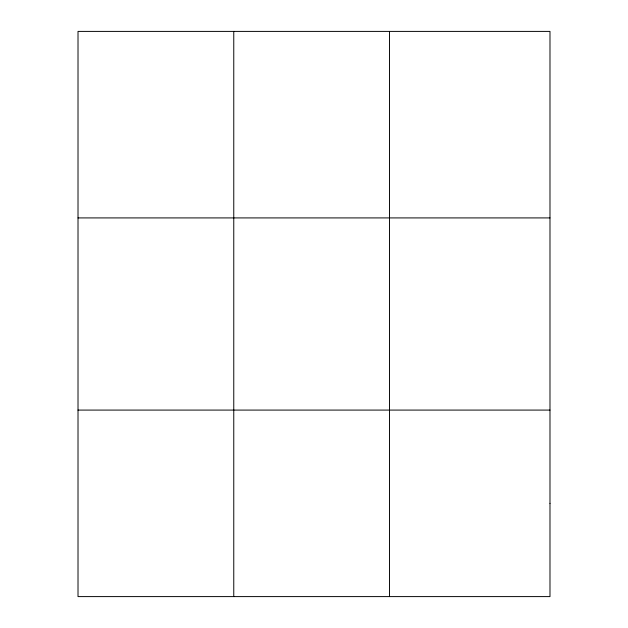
<?xml version="1.0" encoding="UTF-8"?>
<svg xmlns="http://www.w3.org/2000/svg" width="628" height="628" viewBox="0 0 628 628"><rect width="100%" height="100%" fill="white"/><g stroke="black" fill="none" stroke-linecap="round" stroke-linejoin="round"><path stroke-width="0.94" d="M233.765 596.6L233.765 31.4M389.517 596.6L389.517 31.4M78.013 217.916L549.987 217.916M78.013 410.084L549.987 410.084M549.987 503.342L549.987 596.6L78.013 596.6L78.013 31.4L549.987 31.4L549.987 503.342"/></g></svg>
